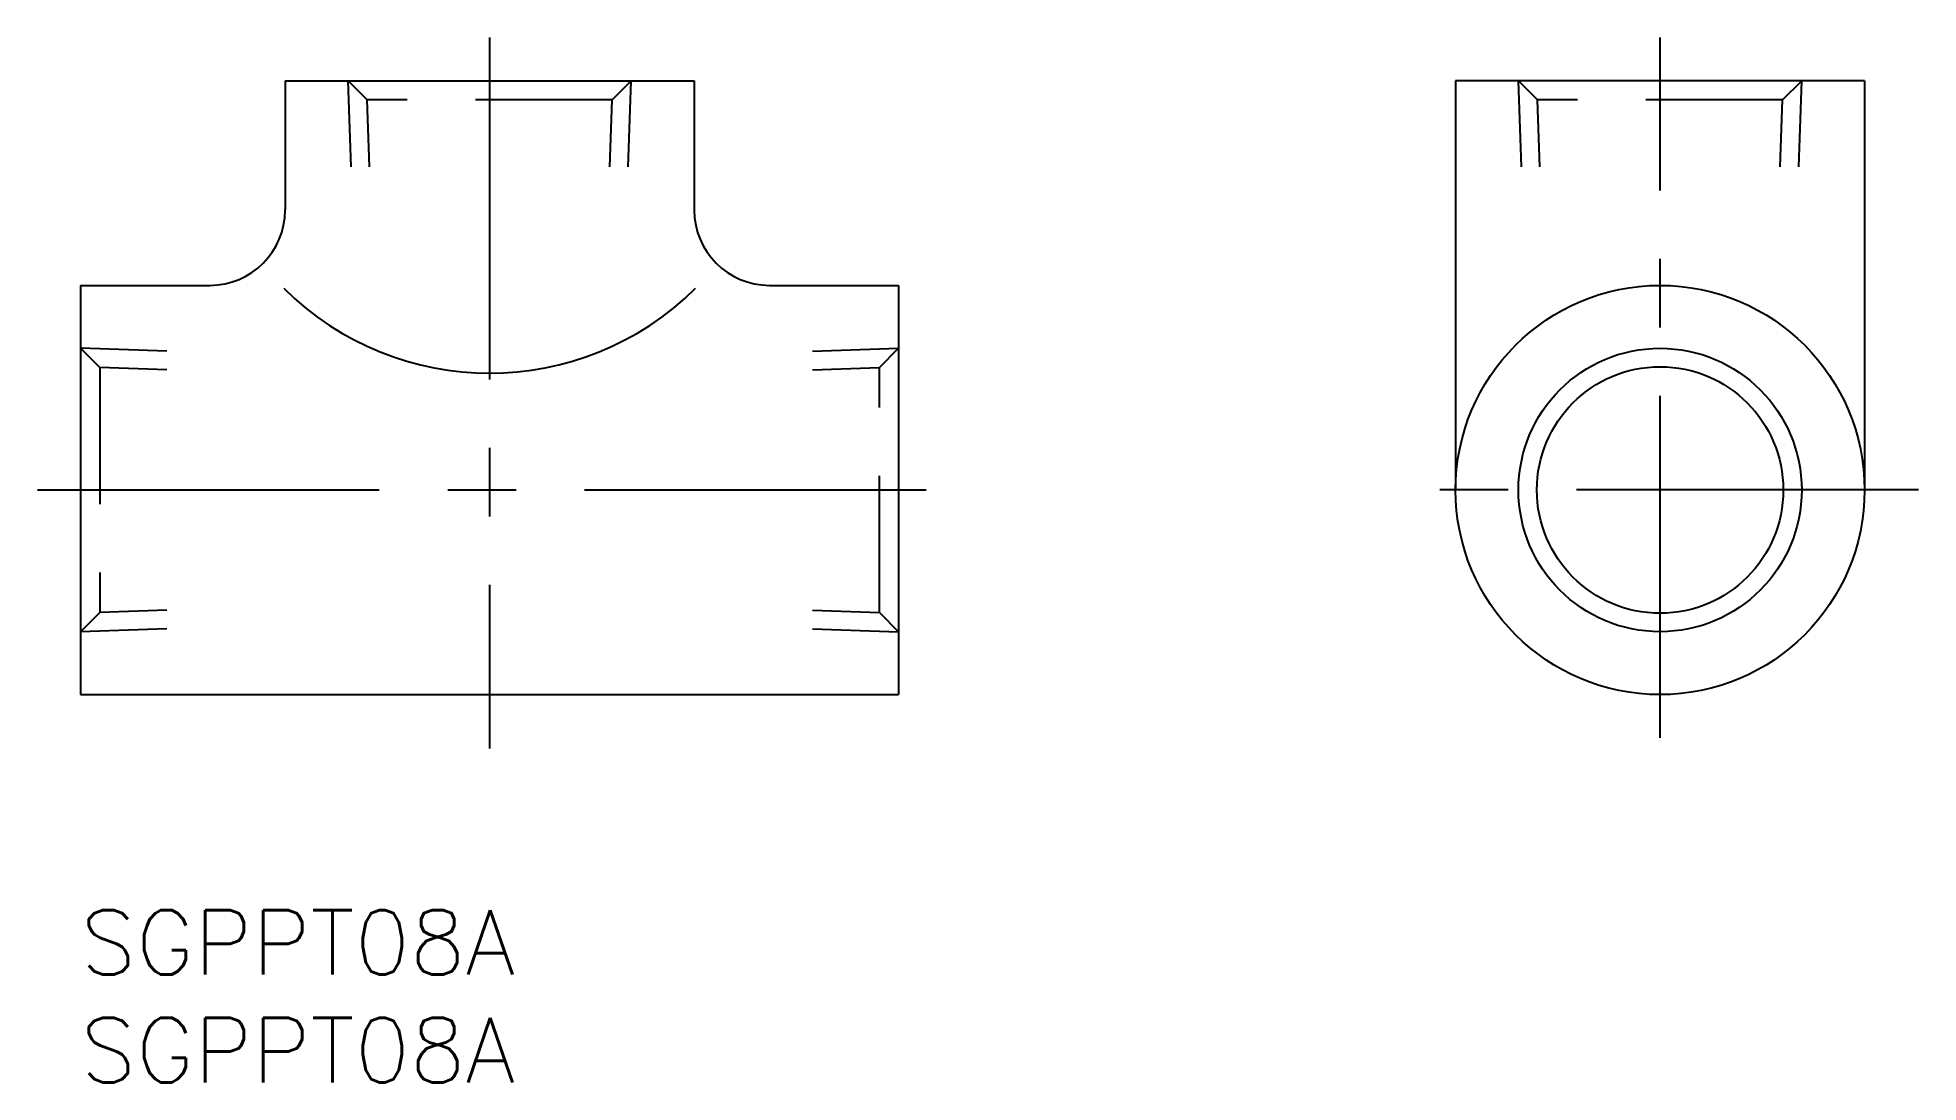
# Model space of a CAD drawing. Extents: x -2 to 85.4, y -8 to 40.5.
import ezdxf

# ---------------------------------------------------------------- set-up
doc = ezdxf.new("R2010")
doc.units = 0
doc.header["$LTSCALE"] = 0.5
doc.linetypes.add('CENTER', pattern=[50.8, 31.75, -6.35, 6.35, -6.35])
doc.linetypes.add('DASHED', pattern=[19.05, 12.7, -6.35])
for name, color, linetype in [('MSM_CENTER', 1, 'CENTER'), ('MSM_CONTINUOUS', 7, 'CONTINUOUS'), ('MSM_DASHED', 4, 'DASHED'), ('MSM_NARROW', 5, 'CONTINUOUS'), ('MSM_PART_NUMBER', 7, 'CONTINUOUS')]:
    doc.layers.add(name, color=color, linetype=linetype)
doc.styles.get("Standard").update_dxf_attribs({"font": 'txt.shx', "height": 3, "bigfont": 'bigfont.shx'})

# ---------------------------------------------------------------- blocks, each defined once
blk = doc.blocks.new('*U8')
at = {"layer": 'MSM_PART_NUMBER'}
blk.add_text('SGPPT08A', height=3, dxfattribs=at).set_placement((0, -3))
blk = doc.blocks.new('*U9')
at = {"layer": 'MSM_PART_NUMBER'}
blk.add_text('SGPPT08A', height=3, dxfattribs=at).set_placement((0, -8))

msp = doc.modelspace()

# ---------------------------------------------------------------- linework, layer by layer
at = {"layer": 'MSM_CENTER'}
for p, q in [((19, 40.5), (19, 7.5)), ((73.374, 8), (73.374, 40.5)), ((-2, 19.5), (40, 19.5)), ((85.374, 19.5), (61.374, 19.5))]:
    msp.add_line(p, q, dxfattribs=at)
at = {"layer": 'MSM_CONTINUOUS'}
for p, q in [((9.5, 38.5), (28.5, 38.5)), ((9.5, 38.5), (9.5, 32.5)), ((28.5, 38.5), (28.5, 32.5)), ((82.874, 38.5), (63.874, 38.5)), ((63.874, 38.5), (63.874, 19.5)), ((82.874, 38.5), (82.874, 19.5)), ((0, 29), (0, 10)), ((0, 29), (6, 29)), ((32, 29), (38, 29)), ((38, 29), (38, 10)), ((0, 10), (38, 10))]:
    msp.add_line(p, q, dxfattribs=at)
for radius in [9.5, 5.723]:
    msp.add_circle((73.374, 19.5), radius, dxfattribs=at)
for centre, radius, start, end in [((6, 32.5), 3.5, 270, 0), ((32, 32.5), 3.5, 180, 270), ((19, 38.5), 13.576, 225.20374, 314.79626)]:
    msp.add_arc(centre, radius, start, end, dxfattribs=at)
at = {"layer": 'MSM_DASHED'}
for p, q in [((13.308, 37.613), (12.422, 38.5)), ((12.561, 34.5), (12.422, 38.5)), ((24.692, 37.613), (25.579, 38.5)), ((25.439, 34.5), (25.579, 38.5)), ((67.683, 37.613), (66.796, 38.5)), ((66.935, 34.5), (66.796, 38.5)), ((79.066, 37.613), (79.953, 38.5)), ((79.813, 34.5), (79.953, 38.5)), ((24.692, 37.613), (13.308, 37.613)), ((13.417, 34.5), (13.308, 37.613)), ((24.583, 34.5), (24.692, 37.613)), ((79.066, 37.613), (67.683, 37.613)), ((67.791, 34.5), (67.683, 37.613)), ((78.957, 34.5), (79.066, 37.613)), ((0.887, 25.192), (0, 26.079)), ((4, 25.939), (0, 26.079)), ((34, 25.939), (38, 26.079)), ((37.113, 25.192), (38, 26.079)), ((0.887, 25.192), (0.887, 13.808)), ((4, 25.083), (0.887, 25.192)), ((34, 25.083), (37.113, 25.192)), ((37.113, 13.808), (37.113, 25.192)), ((0.887, 13.808), (0, 12.921)), ((4, 13.917), (0.887, 13.808)), ((34, 13.917), (37.113, 13.808)), ((37.113, 13.808), (38, 12.921)), ((4, 13.061), (0, 12.921)), ((34, 13.061), (38, 12.921))]:
    msp.add_line(p, q, dxfattribs=at)
at = {"layer": 'MSM_NARROW'}
msp.add_circle((73.374, 19.5), 6.579, dxfattribs=at)

# ---------------------------------------------------------------- block references
at = {"layer": 'MSM_CONTINUOUS'}
for name in ['*U8', '*U9']:
    msp.add_blockref(name, (0, 0), dxfattribs=at)

doc.saveas('drawing.dxf')
